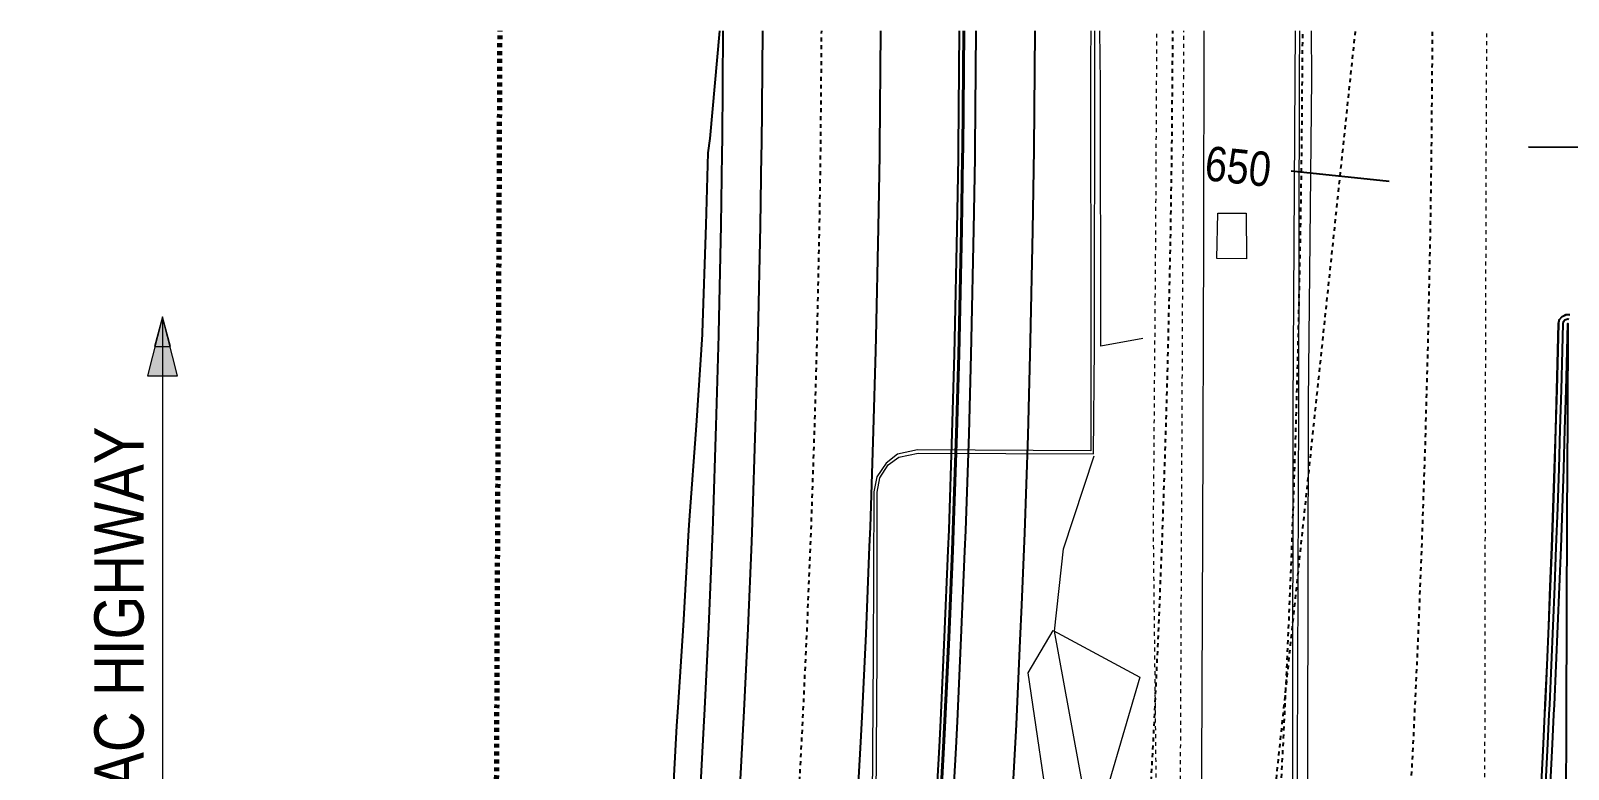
# Model space of a CAD drawing. Header units: metres. Extents: x -902 to -724, y 0 to 650.
# Drawn here: x -830.14 to -791.06, y 624.47 to 643.23 of the extents above; entities that cross this region are included whole.
import ezdxf

# ---------------------------------------------------------------- set-up
doc = ezdxf.new("R2010")
doc.units = ezdxf.units.M
for name, pattern in [('ControlLine', [0.02, 0.0125, -0.0025, 0.0025, -0.0025]), ('IMPORT-BDYS-Boundary _3_', [0.01, 0.009, -0.001]), ('IMPORT-BDYS-ProjBoundary', [0.008, 0.006, -0.002]), ('IMPORT-FURN-Fence _3_', [0.005, 0.004167, -0.0008333]), ('IMPORT-LNMK-LaneLine3 _3_', [0.012, 0.003, -0.009]), ('IMPORT-LNMK-LaneLine3 _3__2_', [0.012, 0.003, -0.009]), ('IMPORT-LNMK-LineCont _3__2_', [0.004, 0.001, -0.003]), ('IMPORT-LNMK-LinePath', [0.008, 0.001, -0.007])]:
    doc.linetypes.add(name, pattern=pattern)
doc.layers.add('D-BDGE', color=7, linetype='Continuous', lineweight=13)
doc.layers.add('D-ENHA-GEN-LINE', color=7, linetype='Continuous', lineweight=9)
doc.styles.add('Arial Narrow_1', font='ARIALN.TTF', dxfattribs={"height": 0.875})
doc.styles.add('Arial Narrow_3', font='ARIALN.TTF', dxfattribs={"height": 1.25})

# ---------------------------------------------------------------- blocks, each defined once
blk = doc.blocks.new('T2DPAA-T2D-PWA-RW-M2D-000002_ControlLinesMinor_rvt-1-DRG-2871011 - SITE PLAN')
at = {"layer": 'D-BDGE', "color": 151, "linetype": 'ControlLine', "lineweight": 25, "true_color": 0x88c3ff}
blk.add_line((-1674.028, 602.345), (-1669.705, 643.233), dxfattribs=at)
at = {"layer": 'D-ENHA-GEN-LINE', "color": 151, "lineweight": 25, "true_color": 0x88c3ff}
for p, q in [((-1665.307, 640.28), (-1662.807, 640.269)), ((-1665.307, 640.28), (-1662.807, 640.269)), ((-1671.339, 639.671), (-1668.853, 639.409)), ((-1671.339, 639.671), (-1668.853, 639.409))]:
    blk.add_line(p, q, dxfattribs=at)
at = {"layer": 'D-ENHA-GEN-LINE', "color": 151, "lineweight": 25, "true_color": 0x88c3ff, "insert": (-1673.473, 640.31), "char_height": 0.875, "width": 2.0443, "attachment_point": 1, "rotation": 353.9648, "style": 'Arial Narrow_1'}
blk.add_mtext('650', dxfattribs=at)
blk.add_mtext('650', dxfattribs=at)
blk = doc.blocks.new('T2DPAA-T2D-C3S-RW-M2D-100010_dwg-40802999-DRG-2871011 - SITE PLAN')
at = {"color": 9, "lineweight": 25, "true_color": 0xc3c3c3}
blk.add_line((303.596, -117.369), (303.596, -117.369), dxfattribs=at)
blk.add_line((303.596, -117.369), (303.596, -117.369), dxfattribs=at)
at = {"color": 9, "lineweight": 25, "true_color": 0xc3c3c3, "flags": 128}
for points in [[(288.889, -95.798), (291.43, -95.708), (291.896, -95.701), (293.983, -95.658), (296.407, -95.581), (296.662, -95.576), (299.08, -95.54), (301.39, -95.488), (301.433, -95.486), (304.176, -95.336), (306.002, -95.225), (306.368, -95.248), (309.121, -95.255)], [(288.91, -96.486), (291.455, -96.401), (291.922, -96.384), (294.011, -96.299), (296.437, -96.185), (296.692, -96.173), (299.109, -96.043), (301.416, -95.905), (301.459, -95.902), (304.203, -95.719), (306.03, -95.586), (306.391, -95.559), (309.128, -95.34)], [(288.94, -97.486), (291.322, -97.407), (291.96, -97.383), (294.054, -97.298), (296.253, -97.196), (296.743, -97.171), (299.166, -97.041), (301.181, -96.921), (301.522, -96.9), (304.273, -96.716), (306.104, -96.583), (306.298, -96.569), (309.216, -96.336)], [(289.03, -100.484), (291.431, -100.405), (292.074, -100.381), (294.185, -100.295), (296.4, -100.192), (296.894, -100.167), (299.336, -100.036), (301.367, -99.915), (301.711, -99.894), (304.484, -99.709), (306.329, -99.575), (306.524, -99.56), (309.479, -99.325)], [(263.084, -102.66), (266.505, -102.694), (267.729, -102.706), (271.505, -102.744), (272.729, -102.756), (273.536, -102.765), (276.503, -102.783), (281.499, -102.763), (283.909, -102.73), (286.494, -102.678), (287.306, -102.658), (289.094, -102.608), (291.488, -102.529), (292.155, -102.504), (294.277, -102.418), (296.48, -102.316), (297.001, -102.29), (299.457, -102.158), (301.468, -102.038), (301.844, -102.015), (304.633, -101.829), (306.452, -101.697), (306.684, -101.679), (309.665, -101.442)], [(266.996, -102.674), (267.73, -102.681), (271.505, -102.719), (272.729, -102.731), (273.537, -102.74), (276.503, -102.758), (281.498, -102.738), (283.909, -102.705), (286.494, -102.653), (287.305, -102.633), (289.093, -102.583), (291.487, -102.504), (292.154, -102.479), (294.276, -102.393), (296.478, -102.291), (297, -102.265), (299.455, -102.133), (301.466, -102.013), (301.843, -101.99), (304.631, -101.804), (306.45, -101.672), (306.682, -101.654), (309.663, -101.417)], [(266.997, -102.574), (267.731, -102.581), (271.506, -102.619), (272.73, -102.631), (273.538, -102.64), (276.503, -102.658), (281.497, -102.638), (283.907, -102.605), (286.491, -102.553), (287.303, -102.533), (289.09, -102.483), (291.483, -102.404), (292.15, -102.379), (294.271, -102.293), (296.473, -102.191), (296.995, -102.165), (299.45, -102.033), (301.46, -101.913), (301.837, -101.89), (304.624, -101.704), (306.443, -101.572), (306.675, -101.555), (309.654, -101.317)], [(289.103, -102.908), (291.499, -102.829), (292.166, -102.804), (294.29, -102.717), (296.494, -102.615), (297.016, -102.589), (299.474, -102.457), (301.487, -102.338), (301.863, -102.314), (304.654, -102.128), (306.475, -101.996), (306.707, -101.978), (309.691, -101.74)], [(260.923, -104.438), (262.712, -104.456), (267.711, -104.506), (272.711, -104.556), (273.135, -104.561), (273.518, -104.564), (277.605, -104.584), (278.729, -104.582), (282.479, -104.551), (283.939, -104.53), (287.352, -104.458), (289.148, -104.408), (292.223, -104.303), (294.355, -104.216), (295.254, -104.176), (297.092, -104.087), (299.559, -103.955), (301.958, -103.811), (304.759, -103.624), (306.82, -103.474), (309.823, -103.235)], [(291.909, -117.724), (292.908, -117.687), (293.667, -117.657), (293.907, -117.647), (294.906, -117.605), (295.905, -117.56), (296.904, -117.513), (297.903, -117.464), (298.902, -117.412), (299.9, -117.357), (300.898, -117.3), (301.897, -117.241), (302.895, -117.179), (303.581, -117.135), (303.659, -117.143), (303.683, -117.151), (303.768, -117.209), (303.82, -117.298), (303.831, -117.352), (303.829, -117.402)], [(291.909, -117.729), (292.908, -117.692), (293.667, -117.662), (293.907, -117.652), (294.906, -117.61), (295.905, -117.565), (296.904, -117.518), (297.903, -117.469), (298.902, -117.417), (299.9, -117.362), (300.899, -117.305), (301.897, -117.246), (302.895, -117.184), (303.581, -117.14), (303.658, -117.148), (303.681, -117.155), (303.765, -117.212), (303.816, -117.3), (303.826, -117.352), (303.824, -117.402)], [(291.913, -117.839), (292.912, -117.801), (293.672, -117.772), (293.912, -117.762), (294.911, -117.72), (295.911, -117.675), (296.91, -117.628), (297.909, -117.578), (298.908, -117.526), (299.906, -117.472), (300.905, -117.415), (301.904, -117.355), (302.902, -117.293), (303.588, -117.249), (303.628, -117.254), (303.641, -117.258), (303.684, -117.287), (303.711, -117.333), (303.716, -117.36), (303.715, -117.386)], [(303.596, -117.369), (303.596, -117.369), (301.186, -117.571), (298.695, -117.78), (296.203, -117.988), (293.712, -118.197), (291.221, -118.405)], [(291.917, -117.959), (292.917, -117.921), (293.676, -117.891), (293.917, -117.882), (294.916, -117.84), (295.916, -117.795), (296.915, -117.748), (297.915, -117.698), (298.914, -117.646), (299.913, -117.592), (300.912, -117.535), (301.911, -117.475), (302.91, -117.413), (303.596, -117.369), (303.596, -117.369)], [(303.596, -117.369), (303.596, -117.369), (303.596, -117.369)]]:
    blk.add_lwpolyline(points, dxfattribs=at)
at = {"color": 9, "linetype": 'IMPORT-LNMK-LinePath', "lineweight": 25, "true_color": 0xc3c3c3, "flags": 128}
blk.add_lwpolyline([(260.564, -100.21), (261.53, -100.219), (261.849, -100.222), (263.995, -100.244), (266.32, -100.267), (266.459, -100.269), (266.53, -100.269), (267.459, -100.279), (267.754, -100.28), (268.53, -100.27), (270.879, -100.118), (271.532, -100.049), (272.758, -99.921), (273.566, -99.837), (276.441, -99.535), (276.514, -99.527), (281.47, -99.168), (283.424, -99.112), (283.472, -99.111), (283.848, -99.105), (283.97, -99.103), (286.423, -99.054), (287.213, -99.034), (288.985, -98.985), (291.376, -98.906), (292.017, -98.882), (294.119, -98.796), (296.326, -98.694), (296.818, -98.669), (299.251, -98.539), (301.274, -98.418), (301.616, -98.397), (304.379, -98.213), (306.217, -98.079), (306.411, -98.064), (309.347, -97.83)], dxfattribs=at)
at = {"color": 9, "linetype": 'IMPORT-LNMK-LaneLine3 _3__2_', "lineweight": 25, "true_color": 0xc3c3c3, "flags": 128}
for points in [[(273.1, -108.06), (273.483, -108.064), (277.607, -108.084), (278.741, -108.082), (282.524, -108.051), (283.998, -108.029), (287.441, -107.956), (289.253, -107.906), (292.356, -107.8), (294.507, -107.713), (295.414, -107.672), (297.268, -107.583), (299.758, -107.449), (302.178, -107.304), (305.004, -107.116), (307.084, -106.964), (310.13, -106.721)], [(273.067, -111.36), (273.45, -111.364), (277.608, -111.384), (278.752, -111.382), (282.567, -111.351), (284.053, -111.329), (287.525, -111.255), (289.353, -111.205), (292.481, -111.098), (294.65, -111.01), (295.565, -110.969), (297.435, -110.879), (299.945, -110.744), (302.386, -110.598), (305.236, -110.408), (307.333, -110.255), (310.419, -110.009)]]:
    blk.add_lwpolyline(points, dxfattribs=at)
at = {"color": 9, "linetype": 'IMPORT-LNMK-LineCont _3__2_', "lineweight": 25, "true_color": 0xc3c3c3, "flags": 128}
blk.add_lwpolyline([(273.417, -114.664), (277.61, -114.684), (278.763, -114.682), (282.61, -114.65), (284.108, -114.628), (287.609, -114.554), (289.452, -114.503), (292.606, -114.396), (294.794, -114.307), (295.716, -114.265), (297.601, -114.175), (300.133, -114.039), (302.593, -113.891), (305.467, -113.7), (307.581, -113.545), (310.708, -113.296)], dxfattribs=at)
blk = doc.blocks.new('T2DPAA-T2D-PWC-RW-M2D-100010_RoadDesign_rvt-1-DRG-2871011 - SITE PLAN')
at = {"color": 9, "lineweight": 25, "true_color": 0xc3c3c3, "rotation": 84.9723245667552}
blk.add_blockref('T2DPAA-T2D-C3S-RW-M2D-100010_dwg-40802999-DRG-2871011 - SITE PLAN', (-1807.835, 343.649), dxfattribs=at)
blk = doc.blocks.new('T2DPAA-T2D-PWA-SU-M2D-000002_dwg-40815123-DRG-2871011 - SITE PLAN')
at = {"color": 9, "lineweight": 18, "true_color": 0xc0c0c0, "flags": 128}
for points in [[(90.54, 1571.755), (89.793, 1571.697), (82.54, 1571.053), (79.904, 1570.825), (79.549, 1575.213), (79.393, 1575.707), (79.137, 1575.978), (78.77, 1576.184), (78.384, 1576.223), (74.27, 1575.883), (70.563, 1575.575), (70.05, 1575.387), (69.691, 1575.017), (69.554, 1574.39), (69.937, 1569.995), (61.782, 1569.292), (53.761, 1568.63), (52.742, 1568.532), (50.331, 1568.296), (49.966, 1572.844), (49.866, 1573.869), (49.21, 1581.413), (48.495, 1590.12), (47.82, 1598.363)], [(52.762, 1568.434), (53.761, 1568.54), (61.809, 1569.22), (70.025, 1569.927), (69.639, 1574.405), (69.765, 1574.955), (70.091, 1575.333), (70.581, 1575.48), (74.281, 1575.78), (78.386, 1576.139), (78.75, 1576.105), (79.104, 1575.924), (79.316, 1575.669), (79.463, 1575.188), (79.836, 1570.749), (82.541, 1570.961), (89.766, 1571.589), (90.549, 1571.653)], [(82.868, 1569.758), (82.583, 1570.803), (89.24, 1571.4), (90.561, 1571.527)], [(70.088, 1569.913), (75.262, 1571.344), (77.364, 1571.296), (79.785, 1570.726)], [(51.057, 1565.5), (60.172, 1566.292), (62.784, 1566.507), (70.178, 1567.147), (78.064, 1567.806), (85.543, 1568.432), (90.792, 1568.891)], [(91.005, 1566.478), (89.818, 1566.384), (81.491, 1565.666), (72.578, 1564.918), (62.761, 1564.068), (60.581, 1563.886), (55.547, 1563.434), (48.283, 1562.818), (42.332, 1562.298)], [(62.762, 1564.14), (70.026, 1564.815), (72.581, 1565.025), (81.448, 1565.796), (89.807, 1566.48), (90.996, 1566.579)], [(42.354, 1562.038), (48.277, 1562.544), (55.608, 1563.187), (60.62, 1563.597), (62.797, 1563.821), (67.348, 1564.209), (69.347, 1564.37), (76.835, 1565.006), (81.632, 1565.421), (89.836, 1566.059), (91.031, 1566.175)]]:
    blk.add_lwpolyline(points, dxfattribs=at)
for points in [[(70.067, 1569.927), (70.133, 1570.954), (74.152, 1571.914), (75.277, 1571.378), (74.291, 1569.08)], [(86.271, 1567.424), (85.118, 1567.308), (85.059, 1568.065), (86.209, 1568.138)]]:
    blk.add_lwpolyline(points, close=True, dxfattribs=at)
at = {"color": 9, "linetype": 'IMPORT-FURN-Fence _3_', "lineweight": 18, "true_color": 0xc0c0c0, "flags": 128}
blk.add_lwpolyline([(62.613, 1567.73), (70.209, 1568.284), (78.022, 1569.059), (85.411, 1569.65), (90.687, 1570.085)], dxfattribs=at)
at = {"color": 9, "linetype": 'IMPORT-LNMK-LaneLine3 _3_', "lineweight": 18, "true_color": 0xc0c0c0, "flags": 128}
blk.add_lwpolyline([(47.217, 1557.964), (48.436, 1558.063), (55.725, 1558.735), (61.419, 1559.15), (67.634, 1559.692), (72.953, 1560.156), (81.863, 1560.925), (90.047, 1561.62), (91.423, 1561.729)], dxfattribs=at)
blk = doc.blocks.new('T2DPAA-T2D-PWA-SU-M2D-000001_dwg-40815111-DRG-2871011 - SITE PLAN')
at = {"color": 9, "linetype": 'IMPORT-BDYS-Boundary _3_', "lineweight": 18, "true_color": 0xc0c0c0, "flags": 128}
blk.add_lwpolyline([(133.165, 1712.181), (137.239, 1663.336), (168.947, 1665.981)], dxfattribs=at)
blk = doc.blocks.new('T2DPAA-T2D-PWA-GN-XRF-000103_dwg-40807629-DRG-2871011 - SITE PLAN')
at = {"color": 200, "linetype": 'IMPORT-BDYS-ProjBoundary', "lineweight": 70, "true_color": 0xbf00ff, "flags": 128}
blk.add_lwpolyline([(266.254, 1523.794), (275.309, 1524.561), (319.695, 1527.724), (375.133, 1532.348)], dxfattribs=at)
blk = doc.blocks.new('T2DPAA-T2D-PWA-SU-M2D-000100_Survey_rvt-1-DRG-2871011 - SITE PLAN')
at = {"color": 9, "lineweight": 18, "true_color": 0xc0c0c0, "rotation": 84.9723245667552}
for name, p in [('T2DPAA-T2D-PWA-SU-M2D-000002_dwg-40815123-DRG-2871011 - SITE PLAN', (-118.655, 415.297)), ('T2DPAA-T2D-PWA-SU-M2D-000001_dwg-40815111-DRG-2871011 - SITE PLAN', (-29.301, 328.935)), ('T2DPAA-T2D-PWA-GN-XRF-000103_dwg-40807629-DRG-2871011 - SITE PLAN', (-197.868, 135.253))]:
    blk.add_blockref(name, p, dxfattribs=at)
blk = doc.blocks.new('DIT_Annot_RoadDirection - Left Direction-5487943-DRG-2871011 - SITE PLAN')
at = {"layer": 'D-ENHA-GEN-LINE'}
for points in [[(0.006, 0.00153), (0.006, -0.00153), (0, 0)], [(0.003, 0.0008), (0.003, -0.0008), (0, 0)]]:
    blk.add_hatch(color=256, dxfattribs=at).paths.add_polyline_path(points)
for p, q in [((0.006, 0.00153), (0, 0)), ((0.003, 0.0008), (0, 0)), ((0, 0), (0.006, -0.00153)), ((0, 0), (0.07, 0)), ((0, 0), (0.003, -0.0008)), ((0.003, -0.0008), (0.003, 0.0008)), ((0.006, -0.00153), (0.006, 0.00153))]:
    blk.add_line(p, q, dxfattribs=at)

msp = doc.modelspace()

# ---------------------------------------------------------------- block references
at = {"color": 9, "lineweight": 5, "true_color": 0xc0c0c0}
msp.add_blockref('T2DPAA-T2D-PWA-SU-M2D-000100_Survey_rvt-1-DRG-2871011 - SITE PLAN', (873.236, 0), dxfattribs=at)
at = {"lineweight": 5}
for name in ['T2DPAA-T2D-PWC-RW-M2D-100010_RoadDesign_rvt-1-DRG-2871011 - SITE PLAN', 'T2DPAA-T2D-PWA-RW-M2D-000002_ControlLinesMinor_rvt-1-DRG-2871011 - SITE PLAN']:
    msp.add_blockref(name, (873.236, 0), dxfattribs=at)
at = {"layer": 'D-ENHA-GEN-LINE', "xscale": 250, "yscale": 250, "zscale": 250, "rotation": 269.9999999999958}
msp.add_blockref('DIT_Annot_RoadDirection - Left Direction-5487943-DRG-2871011 - SITE PLAN', (-826.788, 635.963), dxfattribs=at)

# ---------------------------------------------------------------- next in the draw order: texts
at = {"layer": 'D-ENHA-GEN-LINE', "insert": (-828.519, 621.085), "char_height": 1.25, "attachment_point": 1, "rotation": 90, "style": 'Arial Narrow_3', "bg_fill": 3, "box_fill_scale": 1, "bg_fill_color": 256, "bg_fill_true_color": 13158600, "bg_fill_transparency": 0}
msp.add_mtext('ANZAC HIGHWAY', dxfattribs=at)

doc.saveas('drawing.dxf')
